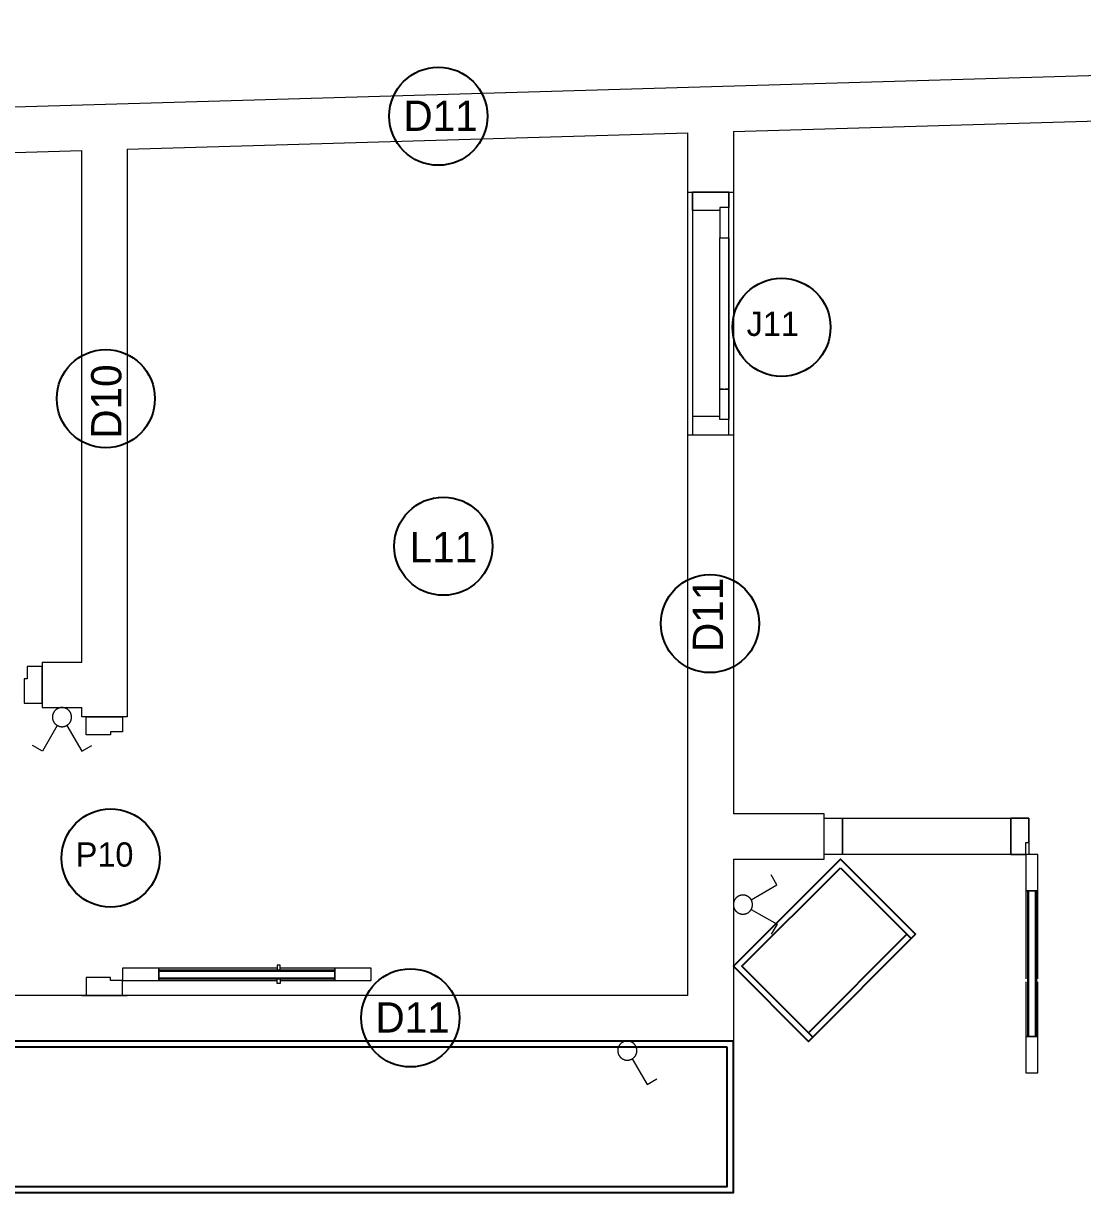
# Model space of a CAD drawing. Header units: metres. Extents: x 0 to 2861, y -1 to 1496.
# Drawn here: x 6.269 to 9.764, y 11.1 to 14.957 of the extents above; entities that cross this region are included whole.
import ezdxf

# ---------------------------------------------------------------- set-up
doc = ezdxf.new("R2010")
doc.units = ezdxf.units.M
for name, color, linetype, lineweight in [('#SAKLAR', 4, 'Continuous', 20), ('ARS-KUSEN', 25, 'Continuous', 9), ('ARS_DINDING', 1, 'Continuous', 15)]:
    doc.layers.add(name, color=color, linetype=linetype, lineweight=lineweight)
doc.layers.add('ARS-FURNITURE', color=252, linetype='Continuous')
doc.layers.add('TEKS', color=7, linetype='Continuous')

# ---------------------------------------------------------------- blocks, each defined once
blk = doc.blocks.new('LEMARI PAJANGAN')
at = {"layer": 'ARS-FURNITURE'}
blk.add_lwpolyline([(-50.18, -17.7), (-14.82, 17.65), (9.93, -7.1), (-25.43, -42.45)], close=True, dxfattribs=at)
for points in [[(-16.24, 16.24), (7.1, -7.1)], [(-47.35, -17.7), (-14.82, 14.82)], [(7.1, -7.1), (-25.43, -39.62)], [(-25.43, -39.62), (-48.76, -16.29)]]:
    blk.add_lwpolyline(points, dxfattribs=at)

msp = doc.modelspace()

# ---------------------------------------------------------------- linework, layer by layer
at = {"layer": '#SAKLAR'}
for points in [[(6.3648, 12.6684), (6.3648, 12.6673), (6.3649, 12.6662), (6.365, 12.6651), (6.3651, 12.664), (6.3653, 12.663), (6.3655, 12.6619), (6.3658, 12.6608), (6.366, 12.6598), (6.3664, 12.6587), (6.3667, 12.6577), (6.3671, 12.6567), (6.3675, 12.6556), (6.368, 12.6547), (6.3685, 12.6537), (6.369, 12.6527), (6.3696, 12.6518), (6.3702, 12.6509), (6.3708, 12.65), (6.3715, 12.6491), (6.3722, 12.6482), (6.3729, 12.6474), (6.3736, 12.6466), (6.3744, 12.6458), (6.3752, 12.6451), (6.376, 12.6444), (6.3769, 12.6437), (6.3777, 12.643), (6.3786, 12.6424), (6.3795, 12.6418), (6.3805, 12.6412), (6.3814, 12.6407), (6.3824, 12.6402), (6.3834, 12.6397), (6.3844, 12.6393), (6.3854, 12.6389), (6.3865, 12.6385), (6.3875, 12.6382), (6.3886, 12.6379), (6.3896, 12.6376), (6.3907, 12.6374), (6.3918, 12.6372), (6.3929, 12.6371), (6.394, 12.637), (6.395, 12.6369), (6.3961, 12.6369), (6.3972, 12.6369), (6.3983, 12.637), (6.3994, 12.637), (6.4005, 12.6372), (6.4016, 12.6373), (6.4027, 12.6375), (6.4037, 12.6378), (6.4048, 12.638), (6.4058, 12.6384), (6.4069, 12.6387), (6.4079, 12.6391), (6.4089, 12.6395), (6.4099, 12.64), (6.4109, 12.6404), (6.4119, 12.641), (6.4128, 12.6415), (6.4137, 12.6421), (6.4146, 12.6427), (6.4155, 12.6434), (6.4164, 12.6441), (6.4172, 12.6448), (6.418, 12.6455), (6.4188, 12.6463), (6.4196, 12.6471), (6.4203, 12.6479), (6.421, 12.6487), (6.4217, 12.6496), (6.4223, 12.6505), (6.4229, 12.6514), (6.4235, 12.6523), (6.424, 12.6533), (6.4245, 12.6542), (6.425, 12.6552), (6.4255, 12.6562), (6.4259, 12.6572), (6.4262, 12.6583), (6.4266, 12.6593), (6.4269, 12.6604), (6.4271, 12.6614), (6.4274, 12.6625), (6.4275, 12.6636), (6.4277, 12.6647), (6.4278, 12.6658), (6.4279, 12.6668), (6.4279, 12.6679), (6.4279, 12.669), (6.4279, 12.6701), (6.4278, 12.6712), (6.4277, 12.6723), (6.4275, 12.6734), (6.4273, 12.6745), (6.4271, 12.6755), (6.4269, 12.6766), (6.4265, 12.6777), (6.4262, 12.6787), (6.4258, 12.6797), (6.4254, 12.6808), (6.425, 12.6818), (6.4245, 12.6827), (6.424, 12.6837), (6.4234, 12.6847), (6.4229, 12.6856), (6.4223, 12.6865), (6.4216, 12.6874), (6.4209, 12.6882), (6.4202, 12.6891), (6.4195, 12.6899), (6.4188, 12.6907), (6.418, 12.6915), (6.4172, 12.6922), (6.4163, 12.6929), (6.4155, 12.6936), (6.4146, 12.6942), (6.4137, 12.6948), (6.4127, 12.6954), (6.4118, 12.696), (6.4108, 12.6965), (6.4099, 12.697), (6.4089, 12.6974), (6.4078, 12.6978), (6.4068, 12.6982), (6.4058, 12.6986), (6.4047, 12.6989), (6.4037, 12.6991), (6.4026, 12.6994), (6.4015, 12.6996), (6.4004, 12.6997), (6.3993, 12.6999), (6.3983, 12.6999), (6.3972, 12.7), (6.3961, 12.7), (6.395, 12.7), (6.3939, 12.6999), (6.3928, 12.6998), (6.3917, 12.6997), (6.3906, 12.6995), (6.3895, 12.6993), (6.3885, 12.699), (6.3874, 12.6987), (6.3864, 12.6984), (6.3853, 12.698), (6.3843, 12.6976), (6.3833, 12.6972), (6.3823, 12.6967), (6.3814, 12.6962), (6.3804, 12.6957), (6.3795, 12.6951), (6.3786, 12.6945), (6.3777, 12.6939), (6.3768, 12.6932), (6.3759, 12.6925), (6.3751, 12.6918), (6.3743, 12.691), (6.3736, 12.6902), (6.3728, 12.6894), (6.3721, 12.6886), (6.3714, 12.6878), (6.3708, 12.6869), (6.3701, 12.686), (6.3695, 12.6851), (6.369, 12.6841), (6.3685, 12.6832), (6.368, 12.6822), (6.3675, 12.6812), (6.3671, 12.6802), (6.3667, 12.6791), (6.3663, 12.6781), (6.366, 12.6771), (6.3657, 12.676), (6.3655, 12.6749), (6.3653, 12.6739), (6.3651, 12.6728), (6.365, 12.6717), (6.3649, 12.6706), (6.3648, 12.6695)], [(8.6429, 12.0185), (8.644, 12.0185), (8.6451, 12.0186), (8.6462, 12.0187), (8.6473, 12.0188), (8.6484, 12.019), (8.6494, 12.0192), (8.6505, 12.0194), (8.6516, 12.0197), (8.6526, 12.02), (8.6537, 12.0204), (8.6547, 12.0208), (8.6557, 12.0212), (8.6567, 12.0217), (8.6577, 12.0222), (8.6586, 12.0227), (8.6596, 12.0233), (8.6605, 12.0238), (8.6614, 12.0245), (8.6622, 12.0251), (8.6631, 12.0258), (8.6639, 12.0265), (8.6647, 12.0273), (8.6655, 12.0281), (8.6663, 12.0289), (8.667, 12.0297), (8.6677, 12.0305), (8.6683, 12.0314), (8.669, 12.0323), (8.6696, 12.0332), (8.6701, 12.0341), (8.6707, 12.0351), (8.6712, 12.0361), (8.6716, 12.0371), (8.6721, 12.0381), (8.6725, 12.0391), (8.6728, 12.0401), (8.6732, 12.0412), (8.6734, 12.0422), (8.6737, 12.0433), (8.6739, 12.0444), (8.6741, 12.0454), (8.6742, 12.0465), (8.6743, 12.0476), (8.6744, 12.0487), (8.6744, 12.0498), (8.6744, 12.0509), (8.6744, 12.052), (8.6743, 12.0531), (8.6742, 12.0542), (8.674, 12.0553), (8.6738, 12.0563), (8.6736, 12.0574), (8.6733, 12.0585), (8.673, 12.0595), (8.6726, 12.0606), (8.6722, 12.0616), (8.6718, 12.0626), (8.6714, 12.0636), (8.6709, 12.0646), (8.6704, 12.0655), (8.6698, 12.0665), (8.6692, 12.0674), (8.6686, 12.0683), (8.668, 12.0692), (8.6673, 12.07), (8.6666, 12.0709), (8.6658, 12.0717), (8.6651, 12.0725), (8.6643, 12.0732), (8.6635, 12.074), (8.6626, 12.0747), (8.6617, 12.0753), (8.6609, 12.076), (8.6599, 12.0766), (8.659, 12.0772), (8.6581, 12.0777), (8.6571, 12.0782), (8.6561, 12.0787), (8.6551, 12.0791), (8.6541, 12.0795), (8.6531, 12.0799), (8.652, 12.0802), (8.651, 12.0805), (8.6499, 12.0808), (8.6488, 12.081), (8.6478, 12.0812), (8.6467, 12.0814), (8.6456, 12.0815), (8.6445, 12.0815), (8.6434, 12.0816), (8.6423, 12.0816), (8.6412, 12.0815), (8.6401, 12.0815), (8.639, 12.0814), (8.6379, 12.0812), (8.6369, 12.081), (8.6358, 12.0808), (8.6347, 12.0805), (8.6337, 12.0802), (8.6326, 12.0799), (8.6316, 12.0795), (8.6306, 12.0791), (8.6296, 12.0786), (8.6286, 12.0782), (8.6276, 12.0777), (8.6267, 12.0771), (8.6258, 12.0765), (8.6248, 12.0759), (8.624, 12.0753), (8.6231, 12.0746), (8.6223, 12.0739), (8.6214, 12.0732), (8.6206, 12.0724), (8.6199, 12.0716), (8.6191, 12.0708), (8.6184, 12.07), (8.6178, 12.0691), (8.6171, 12.0682), (8.6165, 12.0673), (8.6159, 12.0664), (8.6154, 12.0655), (8.6148, 12.0645), (8.6144, 12.0635), (8.6139, 12.0625), (8.6135, 12.0615), (8.6131, 12.0605), (8.6128, 12.0594), (8.6125, 12.0584), (8.6122, 12.0573), (8.612, 12.0563), (8.6118, 12.0552), (8.6116, 12.0541), (8.6115, 12.053), (8.6114, 12.0519), (8.6113, 12.0508), (8.6113, 12.0497), (8.6114, 12.0486), (8.6114, 12.0475), (8.6115, 12.0464), (8.6117, 12.0454), (8.6119, 12.0443), (8.6121, 12.0432), (8.6123, 12.0421), (8.6126, 12.0411), (8.613, 12.04), (8.6133, 12.039), (8.6137, 12.038), (8.6142, 12.037), (8.6146, 12.036), (8.6151, 12.035), (8.6157, 12.0341), (8.6162, 12.0331), (8.6168, 12.0322), (8.6175, 12.0313), (8.6181, 12.0305), (8.6188, 12.0296), (8.6196, 12.0288), (8.6203, 12.028), (8.6211, 12.0272), (8.6219, 12.0265), (8.6227, 12.0258), (8.6236, 12.0251), (8.6245, 12.0244), (8.6254, 12.0238), (8.6263, 12.0232), (8.6272, 12.0227), (8.6282, 12.0221), (8.6292, 12.0216), (8.6302, 12.0212), (8.6312, 12.0207), (8.6322, 12.0204), (8.6332, 12.02), (8.6343, 12.0197), (8.6353, 12.0194), (8.6364, 12.0192), (8.6375, 12.019), (8.6386, 12.0188), (8.6396, 12.0187), (8.6407, 12.0186), (8.6418, 12.0185)], [(8.2298, 11.5684), (8.2298, 11.5673), (8.2299, 11.5662), (8.23, 11.5651), (8.2301, 11.564), (8.2303, 11.563), (8.2305, 11.5619), (8.2308, 11.5608), (8.231, 11.5598), (8.2314, 11.5587), (8.2317, 11.5577), (8.2321, 11.5567), (8.2325, 11.5556), (8.233, 11.5547), (8.2335, 11.5537), (8.234, 11.5527), (8.2346, 11.5518), (8.2352, 11.5509), (8.2358, 11.55), (8.2365, 11.5491), (8.2372, 11.5482), (8.2379, 11.5474), (8.2386, 11.5466), (8.2394, 11.5458), (8.2402, 11.5451), (8.241, 11.5444), (8.2419, 11.5437), (8.2427, 11.543), (8.2436, 11.5424), (8.2445, 11.5418), (8.2455, 11.5412), (8.2464, 11.5407), (8.2474, 11.5402), (8.2484, 11.5397), (8.2494, 11.5393), (8.2504, 11.5389), (8.2515, 11.5385), (8.2525, 11.5382), (8.2536, 11.5379), (8.2546, 11.5376), (8.2557, 11.5374), (8.2568, 11.5372), (8.2579, 11.5371), (8.259, 11.537), (8.26, 11.5369), (8.2611, 11.5369), (8.2622, 11.5369), (8.2633, 11.537), (8.2644, 11.537), (8.2655, 11.5372), (8.2666, 11.5373), (8.2677, 11.5375), (8.2687, 11.5378), (8.2698, 11.538), (8.2708, 11.5384), (8.2719, 11.5387), (8.2729, 11.5391), (8.2739, 11.5395), (8.2749, 11.54), (8.2759, 11.5404), (8.2769, 11.541), (8.2778, 11.5415), (8.2787, 11.5421), (8.2796, 11.5427), (8.2805, 11.5434), (8.2814, 11.5441), (8.2822, 11.5448), (8.283, 11.5455), (8.2838, 11.5463), (8.2846, 11.5471), (8.2853, 11.5479), (8.286, 11.5487), (8.2867, 11.5496), (8.2873, 11.5505), (8.2879, 11.5514), (8.2885, 11.5523), (8.289, 11.5533), (8.2895, 11.5542), (8.29, 11.5552), (8.2905, 11.5562), (8.2909, 11.5572), (8.2912, 11.5583), (8.2916, 11.5593), (8.2919, 11.5604), (8.2921, 11.5614), (8.2924, 11.5625), (8.2925, 11.5636), (8.2927, 11.5647), (8.2928, 11.5658), (8.2929, 11.5668), (8.2929, 11.5679), (8.2929, 11.569), (8.2929, 11.5701), (8.2928, 11.5712), (8.2927, 11.5723), (8.2925, 11.5734), (8.2923, 11.5745), (8.2921, 11.5755), (8.2919, 11.5766), (8.2915, 11.5777), (8.2912, 11.5787), (8.2908, 11.5797), (8.2904, 11.5808), (8.29, 11.5818), (8.2895, 11.5827), (8.289, 11.5837), (8.2884, 11.5847), (8.2879, 11.5856), (8.2873, 11.5865), (8.2866, 11.5874), (8.2859, 11.5882), (8.2852, 11.5891), (8.2845, 11.5899), (8.2838, 11.5907), (8.283, 11.5915), (8.2822, 11.5922), (8.2813, 11.5929), (8.2805, 11.5936), (8.2796, 11.5942), (8.2787, 11.5948), (8.2777, 11.5954), (8.2768, 11.596), (8.2758, 11.5965), (8.2749, 11.597), (8.2739, 11.5974), (8.2728, 11.5978), (8.2718, 11.5982), (8.2708, 11.5986), (8.2697, 11.5989), (8.2687, 11.5991), (8.2676, 11.5994), (8.2665, 11.5996), (8.2654, 11.5997), (8.2643, 11.5999), (8.2633, 11.5999), (8.2622, 11.6), (8.2611, 11.6), (8.26, 11.6), (8.2589, 11.5999), (8.2578, 11.5998), (8.2567, 11.5997), (8.2556, 11.5995), (8.2545, 11.5993), (8.2535, 11.599), (8.2524, 11.5987), (8.2514, 11.5984), (8.2503, 11.598), (8.2493, 11.5976), (8.2483, 11.5972), (8.2473, 11.5967), (8.2464, 11.5962), (8.2454, 11.5957), (8.2445, 11.5951), (8.2436, 11.5945), (8.2427, 11.5939), (8.2418, 11.5932), (8.2409, 11.5925), (8.2401, 11.5918), (8.2393, 11.591), (8.2386, 11.5902), (8.2378, 11.5894), (8.2371, 11.5886), (8.2364, 11.5878), (8.2358, 11.5869), (8.2351, 11.586), (8.2345, 11.5851), (8.234, 11.5841), (8.2335, 11.5832), (8.233, 11.5822), (8.2325, 11.5812), (8.2321, 11.5802), (8.2317, 11.5791), (8.2313, 11.5781), (8.231, 11.5771), (8.2307, 11.576), (8.2305, 11.5749), (8.2303, 11.5739), (8.2301, 11.5728), (8.23, 11.5717), (8.2299, 11.5706), (8.2298, 11.5695)]]:
    msp.add_lwpolyline(points, close=True, dxfattribs=at)
for points in [[(6.3806, 12.6411), (6.3315, 12.556)], [(6.4122, 12.6412), (6.4615, 12.5562)], [(6.3315, 12.556), (6.2988, 12.5749)], [(6.4615, 12.5562), (6.4942, 12.5751)], [(8.6702, 12.0659), (8.7552, 12.1152)], [(8.7552, 12.1152), (8.7362, 12.1478)], [(8.6702, 12.0343), (8.7553, 11.9852)], [(8.7553, 11.9852), (8.7365, 11.9525)], [(8.2772, 11.5412), (8.3265, 11.4562)], [(8.3265, 11.4562), (8.3592, 11.4751)]]:
    msp.add_lwpolyline(points, dxfattribs=at)
at = {"layer": 'ARS-FURNITURE'}
for points in [[(8.6113, 11.6), (6.1113, 11.6), (6.1113, 11.1), (8.6113, 11.1)], [(8.5913, 11.58), (6.1313, 11.58), (6.1313, 11.12), (8.5913, 11.12)]]:
    msp.add_lwpolyline(points, close=True, dxfattribs=at)
at = {"layer": 'ARS-KUSEN'}
for points in [[(8.5963, 14.4), (8.5963, 14.35), (8.5663, 14.35), (8.5663, 14.34), (8.4763, 14.34), (8.4763, 14.4)], [(8.4763, 14.4), (8.4763, 13.6), (8.5963, 13.6), (8.5963, 14.4)], [(8.5788, 14.25), (8.5963, 14.25), (8.5963, 14.35), (8.5663, 14.35), (8.5663, 14.25)], [(8.5788, 13.75), (8.5963, 13.75), (8.5963, 13.65), (8.5663, 13.65), (8.5663, 13.75)], [(8.5963, 13.6), (8.5963, 13.65), (8.5663, 13.65), (8.5663, 13.66), (8.4763, 13.66), (8.4763, 13.6)], [(6.3313, 12.835), (6.2813, 12.835), (6.2813, 12.795), (6.2713, 12.795), (6.2713, 12.715), (6.3313, 12.715)], [(6.5963, 12.67), (6.5963, 12.62), (6.5563, 12.62), (6.5563, 12.61), (6.4763, 12.61), (6.4763, 12.67)], [(8.9713, 12.215), (8.9113, 12.215), (8.9113, 12.335), (8.9713, 12.335)], [(8.9713, 12.335), (9.5263, 12.335), (9.5263, 12.215), (8.9713, 12.215)], [(9.5863, 12.215), (9.5263, 12.215), (9.5263, 12.335), (9.5863, 12.335)], [(9.5263, 12.215), (9.5763, 12.215), (9.5763, 12.255), (9.5863, 12.255), (9.5863, 12.335), (9.5263, 12.335)], [(9.5763, 12.215), (9.5763, 12.095), (9.6163, 12.095), (9.6163, 12.215)], [(7.1063, 11.835), (7.1163, 11.835), (7.1163, 11.85), (7.1063, 11.85)], [(6.5963, 11.75), (6.5963, 11.8), (6.5563, 11.8), (6.5563, 11.81), (6.4763, 11.81), (6.4763, 11.75)], [(6.5963, 11.8), (6.7163, 11.8), (6.7163, 11.84), (6.5963, 11.84)], [(7.1063, 11.805), (7.1163, 11.805), (7.1163, 11.79), (7.1063, 11.79)], [(7.2963, 11.8), (7.4163, 11.8), (7.4163, 11.84), (7.2963, 11.84)], [(9.5763, 11.615), (9.5763, 11.495), (9.6163, 11.495), (9.6163, 11.615)]]:
    msp.add_lwpolyline(points, close=True, dxfattribs=at)
for points in [[(8.5788, 13.75), (8.5663, 13.75), (8.5663, 14.25), (8.5788, 14.25)], [(8.5838, 14.25), (8.5963, 14.25), (8.5963, 13.75), (8.5838, 13.75)], [(9.5813, 12.095), (9.5813, 11.615)], [(9.5853, 12.095), (9.5853, 11.615)], [(9.6073, 12.095), (9.6073, 11.615)], [(9.6113, 12.095), (9.6113, 11.615)], [(6.7163, 11.835), (7.2963, 11.835)], [(6.7163, 11.831), (7.2963, 11.831)], [(6.7163, 11.809), (7.2963, 11.809)], [(6.7163, 11.805), (7.2963, 11.805)]]:
    msp.add_lwpolyline(points, dxfattribs=at)
at = {"layer": 'ARS-KUSEN', "color": 16}
for points in [[(9.6163, 11.805), (9.6163, 12.095), (9.5763, 12.095), (9.5763, 11.805)], [(7.1063, 11.84), (6.7163, 11.84), (6.7163, 11.8), (7.1063, 11.8)], [(7.1163, 11.8), (7.2963, 11.8), (7.2963, 11.84), (7.1163, 11.84)], [(9.5763, 11.795), (9.5763, 11.615), (9.6163, 11.615), (9.6163, 11.795)]]:
    msp.add_lwpolyline(points, dxfattribs=at)
at = {"layer": 'ARS_DINDING', "color": 251}
for points in [[(15.7113, 14.807), (15.707, 14.9569), (0.0113, 14.4993)], [(8.6113, 14.6), (11.9613, 14.6977)], [(6.6113, 14.5417), (8.4613, 14.5956)], [(8.4613, 11.75), (8.4613, 14.5956)], [(8.6113, 14.6), (8.6113, 12.35)], [(6.6113, 14.5417), (6.6113, 12.67), (6.4613, 12.67), (6.4613, 12.7)], [(5.6113, 14.5125), (6.4613, 14.5373)], [(6.4613, 12.85), (6.4613, 14.5373)], [(8.4613, 14.4), (8.6113, 14.4)], [(8.4613, 13.6), (8.6113, 13.6)], [(6.3313, 12.85), (6.3313, 12.7)], [(6.3313, 12.85), (6.4613, 12.85)], [(6.3313, 12.7), (6.4613, 12.7)], [(8.6113, 12.2), (8.9113, 12.2), (8.9113, 12.35), (8.6113, 12.35)], [(8.6113, 12.2), (8.6113, 11.6), (8.4613, 11.6)], [(8.4613, 11.75), (4.4613, 11.75)], [(6.4613, 11.75), (6.6113, 11.75)], [(4.6113, 11.6), (8.6113, 11.6)], [(6.6113, 11.6), (6.4613, 11.6)]]:
    msp.add_lwpolyline(points, dxfattribs=at)
at = {"layer": 'TEKS', "color": 5}
for centre in [(7.6379, 14.6507), (6.5409, 13.719), (8.5342, 12.9771), (7.5456, 11.6765)]:
    msp.add_circle(centre, 0.1619, dxfattribs=at)
at = {"layer": 'TEKS'}
for centre in [(8.7701, 13.9544), (7.6546, 13.2323), (6.5568, 12.2037)]:
    msp.add_circle(centre, 0.1619, dxfattribs=at)

# ---------------------------------------------------------------- block references
at = {"layer": 'ARS-FURNITURE', "xscale": 0.01, "yscale": 0.01, "zscale": 0.01, "rotation": 180}
msp.add_blockref('LEMARI PAJANGAN', (8.7106, 11.7755), dxfattribs=at)

# ---------------------------------------------------------------- texts
at = {"layer": 'TEKS', "attachment_point": 1}
for s, heights, insert, char_height in [('D11', [0], (7.5228, 14.7023), 0.1), ('J11', [0.091], (8.655, 14.0059), 0.08), ('L11', [0], (7.5432, 13.2795), 0.1), ('P10', [0.091], (6.4417, 12.2553), 0.08), ('D11', [0], (7.4304, 11.728), 0.1)]:
    msp.add_mtext_dynamic_manual_height_columns(s, width=29.643153, gutter_width=1, heights=heights, dxfattribs=dict(at, insert=insert, char_height=char_height))
at = {"layer": 'TEKS', "char_height": 0.1, "attachment_point": 1, "rotation": 90}
for s, insert in [('D10', (6.4923, 13.5868)), ('D11', (8.4774, 12.8832))]:
    msp.add_mtext_dynamic_manual_height_columns(s, width=29.643153, gutter_width=1, heights=[0], dxfattribs=dict(at, insert=insert))

doc.saveas('drawing.dxf')
